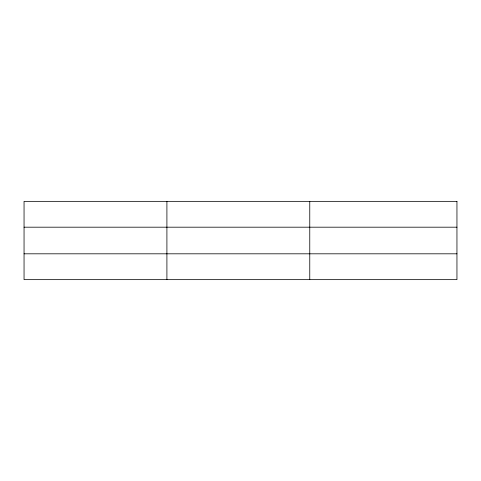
<?xml version="1.0" encoding="UTF-8"?>
<svg xmlns="http://www.w3.org/2000/svg" width="481" height="481" viewBox="0 0 481 481"><rect width="100%" height="100%" fill="white"/><g stroke="black" fill="none" stroke-linecap="round" stroke-linejoin="round"><path stroke-width="0.72" d="M166.907 279.647L166.907 201.353M309.764 279.647L309.764 201.353M24.05 227.188L456.95 227.188M24.05 253.812L456.95 253.812M456.95 201.353L456.95 279.647L24.05 279.647L24.05 201.353L456.95 201.353"/></g></svg>
